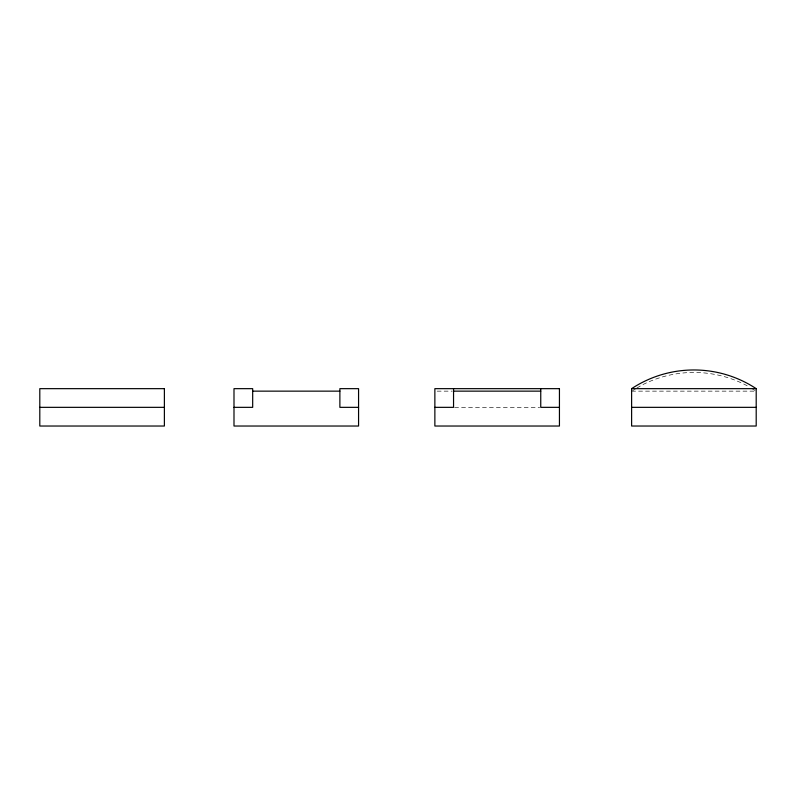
<?xml version="1.0" encoding="UTF-8"?>
<svg xmlns="http://www.w3.org/2000/svg" width="796" height="796" viewBox="0 0 796 796"><rect width="100%" height="100%" fill="white"/><g stroke="black" fill="none" stroke-linecap="round" stroke-linejoin="round"><path stroke-width="0.6" stroke-dasharray="3.98 2.98" d="M632.671 390.528L635.825 388.657M636.88 388.04L641.078 385.553A113.161 113.161 0 0 1 746.738 385.553L748.837 386.796M437.163 391.144L452.128 391.144M631.616 391.144L754.966 391.144M454.596 407.343L539.708 407.343M751.991 388.657L755.145 390.528"/><path stroke-width="1.19" d="M631.616 388.657L756.2 388.657L756.2 426.029L631.616 426.029L631.616 388.657A113.161 113.161 0 0 1 756.2 388.657M252.68 391.144L339.882 391.144M453.392 391.144L540.753 391.144M39.8 407.343L164.384 407.343M233.994 407.343L252.68 407.343L252.68 388.657L233.994 388.657L233.994 426.029L358.568 426.029L358.568 388.657L339.882 388.657L339.882 407.343L358.568 407.343M434.865 407.343L453.551 407.343L453.551 388.657M559.439 407.343L540.753 407.343L540.753 388.657M631.616 407.343L756.2 407.343M164.384 388.657L39.8 388.657L39.8 426.029L164.384 426.029L164.384 388.657M559.439 388.657L434.865 388.657L434.865 426.029L559.439 426.029L559.439 388.657"/></g></svg>
